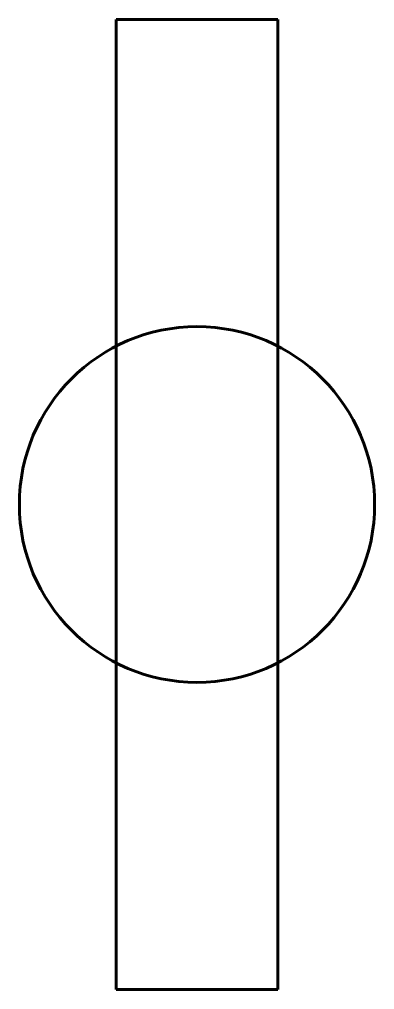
# Model space of a CAD drawing. Header units: millimetres. Extents: x 889.6 to 900.6, y -111 to -81.
import ezdxf

# ---------------------------------------------------------------- set-up
doc = ezdxf.new("R2010")
doc.units = ezdxf.units.MM
doc.linetypes.add('K5LT_BASIC', pattern=[0])
doc.layers.add('Системный слой', color=7, linetype='Continuous')

# ---------------------------------------------------------------- blocks, each defined once
blk = doc.blocks.new('U0')
at = {"layer": 'Системный слой', "color": 150, "linetype": 'K5LT_BASIC', "lineweight": 60, "true_color": 0x0080ff}
for p, q in [((897.59, -81), (892.59, -81)), ((892.59, -81), (892.59, -111)), ((897.59, -111), (897.59, -81)), ((892.59, -111), (897.59, -111))]:
    blk.add_line(p, q, dxfattribs=at)

msp = doc.modelspace()

# ---------------------------------------------------------------- linework, layer by layer
at = {"layer": 'Системный слой', "color": 150, "linetype": 'K5LT_BASIC', "lineweight": 60, "true_color": 0x0080ff}
msp.add_circle((895.09, -96), 5.5, dxfattribs=at)

# ---------------------------------------------------------------- block references
at = {"layer": 'Системный слой'}
msp.add_blockref('U0', (0, 0), dxfattribs=at)

doc.saveas('drawing.dxf')
